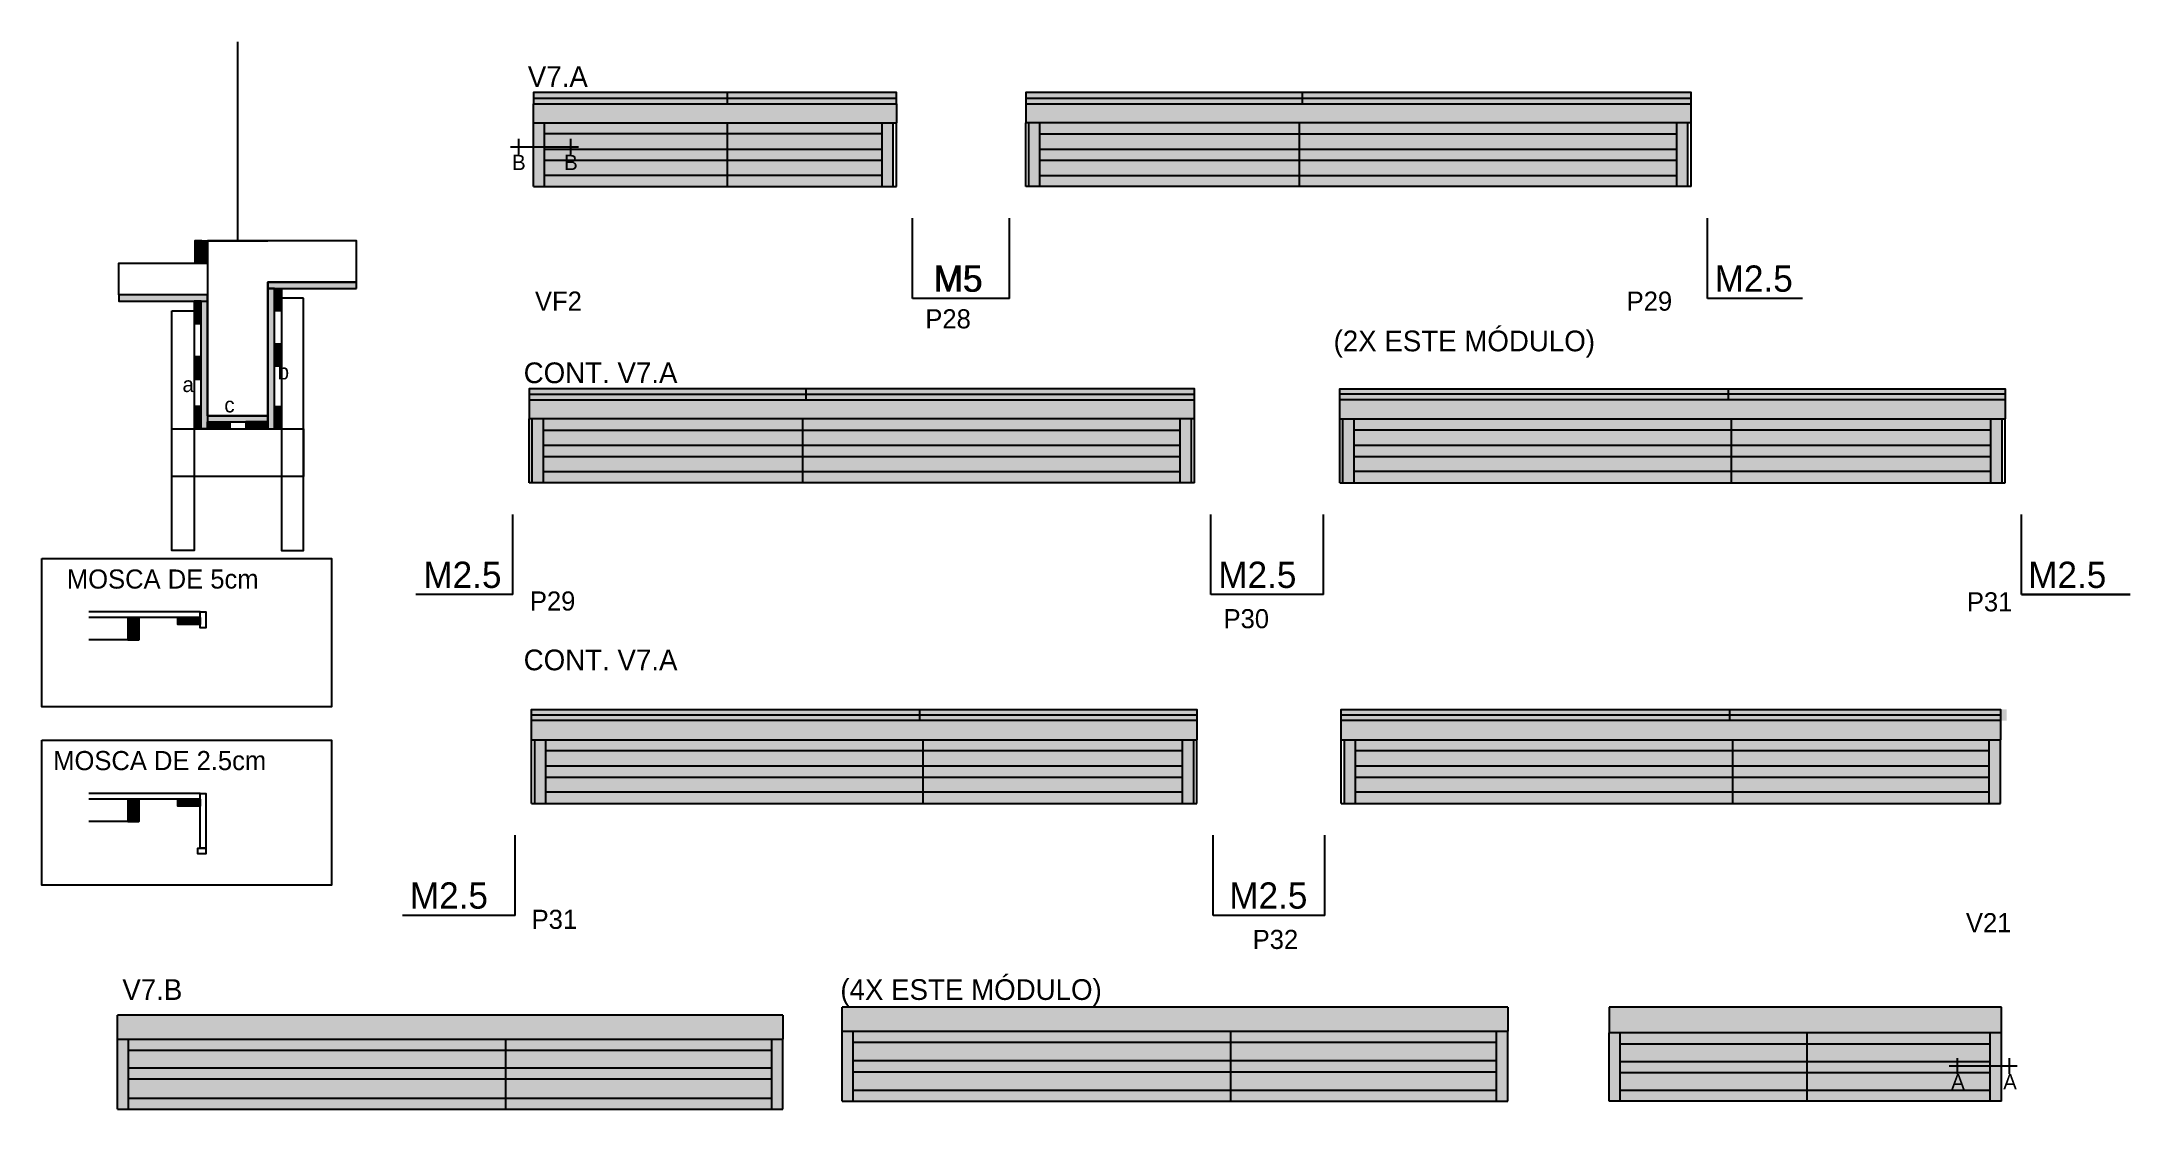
# Model space of a CAD drawing. Header units: metres. Extents: x 3013 to 4325, y 4113 to 4783.
import ezdxf

# ---------------------------------------------------------------- set-up
doc = ezdxf.new("R2010")
doc.units = ezdxf.units.M
for name, color, linetype in [('5', 7, 'Continuous'), ('CONCRETO', 7, 'Continuous'), ('COTA', 7, 'Continuous'), ('Cotas', 7, 'Continuous'), ('detalhes', 7, 'Continuous'), ('Hachura', 7, 'Continuous'), ('Madeira', 7, 'Continuous'), ('NOMENCLATURA', 7, 'Continuous'), ('Painéis', 7, 'Continuous'), ('REAPROVEITAMENTO', 7, 'Continuous'), ('SARR_2.2x7', 7, 'Continuous'), ('SARR_3.5x7', 7, 'Continuous'), ('TEXTO PILAR', 7, 'Continuous'), ('Texto Seção', 7, 'Continuous')]:
    doc.layers.add(name, color=color, linetype=linetype)

msp = doc.modelspace()

# ---------------------------------------------------------------- hatches: boundary and pattern name
at = {"layer": 'COTA'}
h = msp.add_hatch(color=7, dxfattribs=at)
h.dxf.hatch_style = 1
h.paths.add_polyline_path([(3550, 4744.5), (3322, 4744.5), (3322, 4744.5), (3322, 4732.5), (3322, 4732.5), (3550, 4732.5), (3550, 4732.5), (3550, 4744.5)])
h = msp.add_hatch(color=7, dxfattribs=at)
h.dxf.hatch_style = 1
h.paths.add_polyline_path([(3631.2, 4744.5), (4049.2, 4744.5), (4049.2, 4744.5), (4049.2, 4732.5), (4049.2, 4732.5), (3631.2, 4732.5), (3631.2, 4732.5), (3631.2, 4744.5)])
h = msp.add_hatch(color=7, dxfattribs=at)
h.dxf.hatch_style = 1
h.paths.add_polyline_path([(3319.3, 4558.5), (3737.3, 4558.5), (3737.3, 4558.5), (3737.3, 4546.5), (3737.3, 4546.5), (3319.3, 4546.5), (3319.3, 4546.5), (3319.3, 4558.5)])
h = msp.add_hatch(color=7, dxfattribs=at)
h.dxf.hatch_style = 1
h.paths.add_polyline_path([(4246.5, 4558.5), (3828.5, 4558.5), (3828.5, 4558.5), (3828.5, 4546.5), (3828.5, 4546.5), (4246.5, 4546.5), (4246.5, 4546.5), (4246.5, 4558.5)])
h = msp.add_hatch(color=7, dxfattribs=at)
h.dxf.hatch_style = 1
h.paths.add_polyline_path([(3738.8, 4357.1), (3320.8, 4357.1), (3320.8, 4357.1), (3320.8, 4345.1), (3320.8, 4345.1), (3738.8, 4345.1), (3738.8, 4345.1), (3738.8, 4357.1), (3738.8, 4357.1)])
h = msp.add_hatch(color=7, dxfattribs=at)
h.dxf.hatch_style = 1
h.paths.add_polyline_path([(4243.4, 4357.1), (3829.4, 4357.1), (3829.4, 4357.1), (3829.4, 4345.1), (3829.4, 4345.1), (4243.4, 4345.1), (4243.4, 4345.1), (4243.4, 4357.1)])
h = msp.add_hatch(color=7, dxfattribs=at)
h.dxf.hatch_style = 1
h.paths.add_polyline_path([(3478.7, 4172.1), (3060.7, 4172.1), (3060.7, 4172.1), (3060.7, 4157.1), (3060.7, 4157.1), (3478.7, 4157.1), (3478.7, 4157.1), (3478.7, 4172.1)])
h = msp.add_hatch(color=7, dxfattribs=at)
h.dxf.hatch_style = 1
h.paths.add_polyline_path([(3934, 4177.1), (3516, 4177.1), (3516, 4177.1), (3516, 4162.1), (3516, 4162.1), (3934, 4162.1), (3934, 4162.1), (3934, 4177.1)])
h = msp.add_hatch(color=7, dxfattribs=at)
h.dxf.hatch_style = 1
h.paths.add_polyline_path([(3997.6, 4177.1), (4244.1, 4177.1), (4244.1, 4177.1), (4244.1, 4161.1), (4244.1, 4161.1), (3997.6, 4161.1), (3997.6, 4161.1), (3997.6, 4177.1)])
at = {"layer": 'Hachura'}
h = msp.add_hatch(color=7, dxfattribs=at)
h.dxf.hatch_style = 1
h.paths.add_polyline_path([(3109.3, 4644.4), (3113.7, 4644.4), (3113.7, 4644.4), (3113.7, 4658.4), (3113.7, 4658.4), (3109.3, 4658.4), (3109.3, 4658.4), (3109.3, 4644.4)])
h = msp.add_hatch(color=7, dxfattribs=at)
h.dxf.hatch_style = 1
h.paths.add_polyline_path([(3113.7, 4658.4), (3117.3, 4658.4), (3117.3, 4658.4), (3117.3, 4644.4), (3117.3, 4644.4), (3113.7, 4644.4), (3113.7, 4644.4), (3113.7, 4658.4)])
h = msp.add_hatch(color=7, dxfattribs=at)
h.dxf.hatch_style = 1
h.paths.add_polyline_path([(3210.9, 4628.4), (3210.9, 4632.4), (3210.9, 4632.4), (3155.3, 4632.4), (3155.3, 4632.4), (3155.3, 4628.4), (3155.3, 4628.4), (3210.9, 4628.4)])
h = msp.add_hatch(color=7, dxfattribs=at)
h.dxf.hatch_style = 1
h.paths.add_polyline_path([(3117.3, 4620.4), (3117.3, 4624.4), (3117.3, 4624.4), (3061.7, 4624.4), (3061.7, 4624.4), (3061.7, 4620.4), (3061.7, 4620.4), (3117.3, 4620.4)])
h = msp.add_hatch(color=7, dxfattribs=at)
h.dxf.hatch_style = 1
h.paths.add_polyline_path([(3108.9, 4606.4), (3113.3, 4606.4), (3113.3, 4606.4), (3113.3, 4620.4), (3113.3, 4620.4), (3108.9, 4620.4), (3108.9, 4620.4), (3108.9, 4606.4)])
h = msp.add_hatch(color=7, dxfattribs=at)
h.dxf.hatch_style = 1
h.paths.add_polyline_path([(3117.3, 4620.4), (3113.3, 4620.4), (3113.3, 4620.4), (3113.3, 4540.4), (3113.3, 4540.4), (3117.3, 4540.4), (3117.3, 4540.4), (3117.3, 4620.4)])
h = msp.add_hatch(color=7, dxfattribs=at)
h.dxf.hatch_style = 1
h.paths.add_polyline_path([(3159.3, 4628.4), (3155.3, 4628.4), (3155.3, 4628.4), (3155.3, 4540.4), (3155.3, 4540.4), (3159.3, 4540.4), (3159.3, 4540.4), (3159.3, 4628.4)])
h = msp.add_hatch(color=7, dxfattribs=at)
h.dxf.hatch_style = 1
h.paths.add_polyline_path([(3163.7, 4614.4), (3159.3, 4614.4), (3159.3, 4614.4), (3159.3, 4628.4), (3159.3, 4628.4), (3163.7, 4628.4), (3163.7, 4628.4), (3163.7, 4614.4)])
h = msp.add_hatch(color=7, dxfattribs=at)
h.dxf.hatch_style = 1
h.paths.add_polyline_path([(3163.7, 4579.6), (3159.3, 4579.6), (3159.3, 4579.6), (3159.3, 4593.6), (3159.3, 4593.6), (3163.7, 4593.6), (3163.7, 4593.6), (3163.7, 4579.6)])
h = msp.add_hatch(color=7, dxfattribs=at)
h.dxf.hatch_style = 1
h.paths.add_polyline_path([(3108.9, 4571.6), (3113.3, 4571.6), (3113.3, 4571.6), (3113.3, 4585.6), (3113.3, 4585.6), (3108.9, 4585.6), (3108.9, 4585.6), (3108.9, 4571.6)])
h = msp.add_hatch(color=7, dxfattribs=at)
h.dxf.hatch_style = 1
h.paths.add_polyline_path([(3108.9, 4540.4), (3113.3, 4540.4), (3113.3, 4540.4), (3113.3, 4554.4), (3113.3, 4554.4), (3108.9, 4554.4), (3108.9, 4554.4), (3108.9, 4540.4)])
h = msp.add_hatch(color=7, dxfattribs=at)
h.dxf.hatch_style = 1
h.paths.add_polyline_path([(3163.7, 4540.4), (3159.3, 4540.4), (3159.3, 4540.4), (3159.3, 4554.4), (3159.3, 4554.4), (3163.7, 4554.4), (3163.7, 4554.4), (3163.7, 4540.4)])
h = msp.add_hatch(color=7, dxfattribs=at)
h.dxf.hatch_style = 1
h.paths.add_polyline_path([(3155.3, 4544.8), (3155.3, 4548.4), (3155.3, 4548.4), (3117.3, 4548.4), (3117.3, 4548.4), (3117.3, 4544.8), (3117.3, 4544.8), (3155.3, 4544.8)])
h = msp.add_hatch(color=7, dxfattribs=at)
h.dxf.hatch_style = 1
h.paths.add_polyline_path([(3117.3, 4540.4), (3117.3, 4544.8), (3117.3, 4544.8), (3131.3, 4544.8), (3131.3, 4544.8), (3131.3, 4540.4), (3131.3, 4540.4), (3117.3, 4540.4)])
h = msp.add_hatch(color=7, dxfattribs=at)
h.dxf.hatch_style = 1
h.paths.add_polyline_path([(3155.3, 4540.4), (3155.3, 4544.8), (3155.3, 4544.8), (3141.3, 4544.8), (3141.3, 4544.8), (3141.3, 4540.4), (3141.3, 4540.4), (3155.3, 4540.4)])
h = msp.add_hatch(color=7, dxfattribs=at)
h.dxf.hatch_style = 1
h.paths.add_polyline_path([(3074.2, 4421.8), (3067.2, 4421.8), (3067.2, 4407.8), (3074.2, 4407.8), (3074.2, 4421.8)])
h = msp.add_hatch(color=7, dxfattribs=at)
h.dxf.hatch_style = 1
h.paths.add_polyline_path([(3098.6, 4421.8), (3098.6, 4417.4), (3098.6, 4417.4), (3112.6, 4417.4), (3112.6, 4417.4), (3112.6, 4421.8), (3112.6, 4421.8), (3098.6, 4421.8), (3098.6, 4421.8)])
h = msp.add_hatch(color=7, dxfattribs=at)
h.dxf.hatch_style = 1
h.paths.add_polyline_path([(3074.2, 4307.8), (3067.2, 4307.8), (3067.2, 4293.8), (3074.2, 4293.8), (3074.2, 4307.8)])
h = msp.add_hatch(color=7, dxfattribs=at)
h.dxf.hatch_style = 1
h.paths.add_polyline_path([(3098.6, 4307.8), (3098.6, 4303.4), (3098.6, 4303.4), (3112.6, 4303.4), (3112.6, 4303.4), (3112.6, 4307.8), (3112.6, 4307.8), (3098.6, 4307.8), (3098.6, 4307.8)])
at = {"layer": 'REAPROVEITAMENTO'}
h = msp.add_hatch(color=7, dxfattribs=at)
h.dxf.hatch_style = 1
h.paths.add_polyline_path([(3550, 4751.5), (3322, 4751.5), (3322, 4751.5), (3322, 4744.5), (3322, 4744.5), (3550, 4744.5), (3550, 4744.5), (3550, 4751.5)])
h = msp.add_hatch(color=7, dxfattribs=at)
h.dxf.hatch_style = 1
h.paths.add_polyline_path([(4049.2, 4751.5), (3631.2, 4751.5), (3631.2, 4751.5), (3631.2, 4744.5), (3631.2, 4744.5), (4049.2, 4744.5), (4049.2, 4744.5), (4049.2, 4751.5)])
h = msp.add_hatch(color=7, dxfattribs=at)
h.dxf.hatch_style = 1
h.paths.add_polyline_path([(3548, 4692.5), (3548, 4732.5), (3548, 4732.5), (3322, 4732.5), (3322, 4732.5), (3322, 4692.5), (3322, 4692.5), (3548, 4692.5)])
h = msp.add_hatch(color=7, dxfattribs=at)
h.dxf.hatch_style = 1
h.paths.add_polyline_path([(4047.2, 4692.5), (4047.2, 4732.5), (4047.2, 4732.5), (3633.2, 4732.5), (3633.2, 4732.5), (3633.2, 4692.5), (3633.2, 4692.5), (4047.2, 4692.5)])
h = msp.add_hatch(color=7, dxfattribs=at)
h.dxf.hatch_style = 1
h.paths.add_polyline_path([(3737.3, 4565.5), (3319.3, 4565.5), (3319.3, 4565.5), (3319.3, 4558.5), (3319.3, 4558.5), (3737.3, 4558.5), (3737.3, 4558.5), (3737.3, 4565.5)])
h = msp.add_hatch(color=7, dxfattribs=at)
h.dxf.hatch_style = 1
h.paths.add_polyline_path([(4246.5, 4565.5), (3828.5, 4565.5), (3828.5, 4565.5), (3828.5, 4558.5), (3828.5, 4558.5), (4246.5, 4558.5), (4246.5, 4558.5), (4246.5, 4565.5)])
h = msp.add_hatch(color=7, dxfattribs=at)
h.dxf.hatch_style = 1
h.paths.add_polyline_path([(3735.3, 4506.5), (3735.3, 4546.5), (3735.3, 4546.5), (3319.3, 4546.5), (3319.3, 4546.5), (3319.3, 4506.5), (3319.3, 4506.5), (3735.3, 4506.5)])
h = msp.add_hatch(color=7, dxfattribs=at)
h.dxf.hatch_style = 1
h.paths.add_polyline_path([(4244.5, 4506.5), (4244.5, 4546.5), (4244.5, 4546.5), (3828.5, 4546.5), (3828.5, 4546.5), (3828.5, 4506.5), (3828.5, 4506.5), (4244.5, 4506.5)])
h = msp.add_hatch(color=7, dxfattribs=at)
h.dxf.hatch_style = 1
h.paths.add_polyline_path([(3738.8, 4364.1), (3320.8, 4364.1), (3320.8, 4364.1), (3320.8, 4357.1), (3320.8, 4357.1), (3738.8, 4357.1), (3738.8, 4357.1), (3738.8, 4364.1)])
h = msp.add_hatch(color=7, dxfattribs=at)
h.dxf.hatch_style = 1
h.paths.add_polyline_path([(4247.4, 4364.1), (3829.4, 4364.1), (3829.4, 4364.1), (3829.4, 4357.1), (3829.4, 4357.1), (4247.4, 4357.1), (4247.4, 4357.1), (4247.4, 4364.1)])
h = msp.add_hatch(color=7, dxfattribs=at)
h.dxf.hatch_style = 1
h.paths.add_polyline_path([(3736.8, 4305.1), (3736.8, 4345.1), (3736.8, 4345.1), (3322.8, 4345.1), (3322.8, 4345.1), (3322.8, 4305.1), (3322.8, 4305.1), (3736.8, 4305.1)])
h = msp.add_hatch(color=7, dxfattribs=at)
h.dxf.hatch_style = 1
h.paths.add_polyline_path([(4243.4, 4305.1), (4243.4, 4345.1), (4243.4, 4345.1), (3831.4, 4345.1), (3831.4, 4345.1), (3831.4, 4305.1), (3831.4, 4305.1), (4243.4, 4305.1)])
h = msp.add_hatch(color=7, dxfattribs=at)
h.dxf.hatch_style = 1
h.paths.add_polyline_path([(3934, 4118.1), (3934, 4162.1), (3934, 4162.1), (3516, 4162.1), (3516, 4162.1), (3516, 4118.1), (3516, 4118.1), (3934, 4118.1)])
h = msp.add_hatch(color=7, dxfattribs=at)
h.dxf.hatch_style = 1
h.paths.add_polyline_path([(4244.1, 4118.1), (4244.1, 4161.1), (4244.1, 4161.1), (3997.6, 4161.1), (3997.6, 4161.1), (3997.6, 4118.1), (3997.6, 4118.1), (4244.1, 4118.1)])
h = msp.add_hatch(color=7, dxfattribs=at)
h.dxf.hatch_style = 1
h.paths.add_polyline_path([(3478.7, 4113.1), (3478.7, 4157.1), (3478.7, 4157.1), (3060.7, 4157.1), (3060.7, 4157.1), (3060.7, 4113.1), (3060.7, 4113.1), (3478.7, 4113.1)])

# ---------------------------------------------------------------- linework, layer by layer
at = {"layer": 'CONCRETO', "color": 7, "lineweight": 25}
msp.add_lwpolyline([(3155.3, 4628.4), (3155.3, 4548.4), (3117.3, 4548.4), (3117.3, 4624.4), (3061.7, 4624.4), (3061.7, 4644.4), (3117.3, 4644.4), (3117.3, 4658.4), (3155.3, 4658.4)], dxfattribs=at)
msp.add_lwpolyline([(3210.9, 4632.4), (3210.9, 4658.4), (3155.3, 4658.4), (3155.3, 4658.4), (3117.3, 4658.4), (3117.3, 4548.4), (3155.3, 4548.4), (3155.3, 4632.4)], close=True, dxfattribs=at)
at = {"layer": 'COTA', "color": 7, "lineweight": 25}
for p, q in [((3322, 4732.5), (3322, 4744.5)), ((3550, 4744.5), (3550, 4732.5)), ((3631.2, 4744.5), (3631.2, 4732.5)), ((4049.2, 4732.5), (4049.2, 4744.5)), ((3319.3, 4558.5), (3319.3, 4546.5)), ((3737.3, 4546.5), (3737.3, 4558.5)), ((3828.5, 4546.5), (3828.5, 4558.5)), ((4246.5, 4558.5), (4246.5, 4546.5)), ((3320.8, 4345.1), (3320.8, 4357.1)), ((3738.8, 4357.1), (3738.8, 4345.1)), ((3829.4, 4345.1), (3829.4, 4357.1)), ((4243.4, 4357.1), (4243.4, 4345.1)), ((3060.7, 4157.1), (3060.7, 4172.1)), ((3478.7, 4172.1), (3060.7, 4172.1)), ((3478.7, 4172.1), (3478.7, 4157.1)), ((3516, 4162.1), (3516, 4177.1)), ((3934, 4177.1), (3516, 4177.1)), ((3934, 4177.1), (3934, 4162.1)), ((3997.6, 4177.1), (3997.6, 4161.1)), ((4244.1, 4177.1), (3997.6, 4177.1)), ((4244.1, 4161.1), (4244.1, 4177.1))]:
    msp.add_line(p, q, dxfattribs=at)
at = {"layer": 'Cotas', "color": 7, "lineweight": 25}
for points in [[(3013.2, 4458.8), (3195.2, 4458.8), (3195.2, 4365.7), (3013.2, 4365.7)], [(3013.2, 4344.8), (3195.2, 4344.8), (3195.2, 4253.7), (3013.2, 4253.7)]]:
    msp.add_lwpolyline(points, close=True, dxfattribs=at)
at = {"layer": 'Defpoints', "color": 7, "lineweight": 25}
msp.add_line((3136.3, 4658.4), (3136.3, 4783.4), dxfattribs=at)
at = {"layer": 'Madeira', "color": 7, "lineweight": 25}
for points in [[(3109.3, 4644.4), (3113.7, 4644.4), (3113.7, 4658.4), (3109.3, 4658.4)], [(3108.9, 4606.4), (3113.3, 4606.4), (3113.3, 4620.4), (3108.9, 4620.4)], [(3163.7, 4614.4), (3159.3, 4614.4), (3159.3, 4628.4), (3163.7, 4628.4)], [(3163.7, 4579.6), (3159.3, 4579.6), (3159.3, 4593.6), (3163.7, 4593.6)], [(3108.9, 4571.6), (3113.3, 4571.6), (3113.3, 4585.6), (3108.9, 4585.6)], [(3108.9, 4540.4), (3113.3, 4540.4), (3113.3, 4554.4), (3108.9, 4554.4)], [(3163.7, 4540.4), (3159.3, 4540.4), (3159.3, 4554.4), (3163.7, 4554.4)], [(3117.3, 4540.4), (3117.3, 4544.8), (3131.3, 4544.8), (3131.3, 4540.4)], [(3155.3, 4540.4), (3155.3, 4544.8), (3141.3, 4544.8), (3141.3, 4540.4)], [(3074.2, 4407.8), (3074.2, 4421.8), (3067.2, 4421.8), (3067.2, 4407.8)], [(3098.6, 4421.8), (3112.6, 4421.8), (3112.6, 4417.4), (3098.6, 4417.4)], [(3074.2, 4293.8), (3074.2, 4307.8), (3067.2, 4307.8), (3067.2, 4293.8)], [(3098.6, 4307.8), (3112.6, 4307.8), (3112.6, 4303.4), (3098.6, 4303.4)]]:
    msp.add_lwpolyline(points, close=True, dxfattribs=at)
for points in [[(3074.2, 4421.8), (3074.2, 4407.8), (3042.7, 4407.8)], [(3074.2, 4307.8), (3074.2, 4293.8), (3042.7, 4293.8)]]:
    msp.add_lwpolyline(points, dxfattribs=at)
at = {"layer": 'NOMENCLATURA', "color": 7, "lineweight": 25}
for p, q in [((3312.6, 4722.4), (3312.6, 4712.5)), ((3345.3, 4722.4), (3345.3, 4712.5)), ((3307.6, 4717.5), (3350.3, 4717.5)), ((3560.2, 4622.2), (3560.2, 4672.6)), ((3621, 4622.2), (3621, 4672.6)), ((4059.4, 4622.2), (4059.4, 4672.6)), ((3621, 4622.2), (3560.2, 4622.2)), ((4119.2, 4622.2), (4059.4, 4622.2)), ((3309.1, 4436.2), (3309.1, 4486.6)), ((3747.5, 4436.2), (3747.5, 4486.6)), ((3818.3, 4436.2), (3818.3, 4486.6)), ((4256.7, 4436.2), (4256.7, 4486.6)), ((3309.1, 4436.2), (3248.2, 4436.2)), ((3818.3, 4436.2), (3747.5, 4436.2)), ((4256.7, 4436.2), (4325, 4436.2)), ((4325, 4436.2), (4256.7, 4436.2)), ((3310.6, 4234.8), (3310.6, 4285.2)), ((3749, 4234.8), (3749, 4285.2)), ((3819.2, 4234.8), (3819.2, 4285.2)), ((3310.6, 4234.8), (3239.7, 4234.8)), ((3819.2, 4234.8), (3749, 4234.8)), ((4254, 4140.1), (4211.2, 4140.1)), ((4216.2, 4145.1), (4216.2, 4135.2)), ((4249, 4145.1), (4249, 4135.2))]:
    msp.add_line(p, q, dxfattribs=at)
at = {"layer": 'Painéis', "color": 7, "lineweight": 25}
for p, q in [((3444, 4744.5), (3444, 4751.5)), ((3805.1, 4744.5), (3805.1, 4751.5)), ((3322, 4732.5), (3550, 4732.5)), ((3322, 4692.5), (3322, 4732.5)), ((3444, 4692.5), (3444, 4732.5)), ((3548, 4692.5), (3548, 4732.5)), ((3550, 4692.5), (3550, 4732.5)), ((4049.2, 4732.5), (3631.2, 4732.5)), ((3631.2, 4692.5), (3631.2, 4732.5)), ((3633.2, 4692.5), (3633.2, 4732.5)), ((3803.2, 4692.5), (3803.2, 4732.5)), ((4047.2, 4692.5), (4047.2, 4732.5)), ((4049.2, 4692.5), (4049.2, 4732.5)), ((3322, 4692.5), (3550, 4692.5)), ((4049.2, 4692.5), (3631.2, 4692.5)), ((3493.3, 4558.5), (3493.3, 4565.5)), ((4072.6, 4558.5), (4072.6, 4565.5)), ((3737.3, 4546.5), (3319.3, 4546.5)), ((3319.3, 4506.5), (3319.3, 4546.5)), ((3321.3, 4506.5), (3321.3, 4546.5)), ((3491.3, 4506.5), (3491.3, 4546.5)), ((3735.3, 4506.5), (3735.3, 4546.5)), ((3737.3, 4506.5), (3737.3, 4546.5)), ((3828.5, 4546.5), (4246.5, 4546.5)), ((3828.5, 4506.5), (3828.5, 4546.5)), ((3830.5, 4506.5), (3830.5, 4546.5)), ((4074.5, 4506.5), (4074.5, 4546.5)), ((4244.5, 4506.5), (4244.5, 4546.5)), ((4246.5, 4506.5), (4246.5, 4546.5)), ((3737.3, 4506.5), (3319.3, 4506.5)), ((3828.5, 4506.5), (4246.5, 4506.5)), ((3112.6, 4425.4), (3042.7, 4425.4)), ((3112.6, 4421.8), (3042.7, 4421.8)), ((3564.8, 4357.1), (3564.8, 4364.1)), ((4073.4, 4357.1), (4073.4, 4364.1)), ((3320.8, 4345.1), (3738.8, 4345.1)), ((3320.8, 4305.1), (3320.8, 4345.1)), ((3322.8, 4305.1), (3322.8, 4345.1)), ((3566.8, 4305.1), (3566.8, 4345.1)), ((3736.8, 4305.1), (3736.8, 4345.1)), ((3738.8, 4305.1), (3738.8, 4345.1)), ((3829.4, 4345.1), (4243.4, 4345.1)), ((3829.4, 4305.1), (3829.4, 4345.1)), ((3831.4, 4305.1), (3831.4, 4345.1)), ((4075.4, 4305.1), (4075.4, 4345.1)), ((4243.4, 4305.1), (4243.4, 4345.1)), ((3112.6, 4311.4), (3042.7, 4311.4)), ((3112.6, 4307.8), (3042.7, 4307.8)), ((3320.8, 4305.1), (3738.8, 4305.1)), ((3829.4, 4305.1), (4243.4, 4305.1)), ((3516, 4162.1), (3934, 4162.1)), ((3516, 4118.1), (3516, 4162.1)), ((3760, 4118.1), (3760, 4162.1)), ((3934, 4118.1), (3934, 4162.1)), ((4244.1, 4161.1), (3997.6, 4161.1)), ((3997.6, 4118.1), (3997.6, 4161.1)), ((4122.1, 4118.1), (4122.1, 4161.1)), ((4244.1, 4118.1), (4244.1, 4161.1)), ((3060.7, 4157.1), (3478.7, 4157.1)), ((3060.7, 4113.1), (3060.7, 4157.1)), ((3304.7, 4113.1), (3304.7, 4157.1)), ((3478.7, 4113.1), (3478.7, 4157.1)), ((3060.7, 4113.1), (3478.7, 4113.1)), ((3516, 4118.1), (3934, 4118.1)), ((4244.1, 4118.1), (3997.6, 4118.1))]:
    msp.add_line(p, q, dxfattribs=at)
for points in [[(3322, 4744.5), (3550, 4744.5), (3550, 4751.5), (3322, 4751.5)], [(3631.2, 4744.5), (4049.2, 4744.5), (4049.2, 4751.5), (3631.2, 4751.5)], [(3113.7, 4658.4), (3117.3, 4658.4), (3117.3, 4644.4), (3113.7, 4644.4)], [(3210.9, 4628.4), (3210.9, 4632.4), (3155.3, 4632.4), (3155.3, 4628.4)], [(3117.3, 4620.4), (3117.3, 4624.4), (3061.7, 4624.4), (3061.7, 4620.4)], [(3113.3, 4620.4), (3117.3, 4620.4), (3117.3, 4540.4), (3113.3, 4540.4)], [(3159.3, 4628.4), (3155.3, 4628.4), (3155.3, 4540.4), (3159.3, 4540.4)], [(3319.3, 4558.5), (3737.3, 4558.5), (3737.3, 4565.5), (3319.3, 4565.5)], [(4246.5, 4558.5), (3828.5, 4558.5), (3828.5, 4565.5), (4246.5, 4565.5)], [(3155.3, 4544.8), (3155.3, 4548.4), (3117.3, 4548.4), (3117.3, 4544.8)], [(3112.6, 4425.4), (3116.2, 4425.4), (3116.2, 4415.4), (3112.6, 4415.4)], [(3738.8, 4357.1), (3320.8, 4357.1), (3320.8, 4364.1), (3738.8, 4364.1)], [(4243.4, 4357.1), (3829.4, 4357.1), (3829.4, 4364.1), (4243.4, 4364.1)], [(3112.6, 4311.4), (3116.2, 4311.4), (3116.2, 4277), (3112.6, 4277)], [(3116.2, 4277), (3116.2, 4273.4), (3111.2, 4273.4), (3111.2, 4277)]]:
    msp.add_lwpolyline(points, close=True, dxfattribs=at)
at = {"layer": 'SARR_2.2x7', "color": 7, "lineweight": 25}
for p, q in [((3322, 4748), (3444, 4748)), ((3444, 4748), (3550, 4748)), ((3631.2, 4748), (3805.1, 4748)), ((3805.1, 4748), (4049.2, 4748)), ((3329, 4692.5), (3329, 4732.5)), ((3444, 4725.5), (3329, 4725.5)), ((3541, 4725.5), (3444, 4725.5)), ((3541, 4692.5), (3541, 4732.5)), ((3640.2, 4692.5), (3640.2, 4732.5)), ((3640.2, 4725.5), (3803.2, 4725.5)), ((3803.2, 4725.5), (4040.2, 4725.5)), ((4040.2, 4692.5), (4040.2, 4732.5)), ((3329, 4716), (3444, 4716)), ((3444, 4716), (3541, 4716)), ((3640.2, 4716), (3803.2, 4716)), ((3803.2, 4716), (4040.2, 4716)), ((3329, 4709), (3444, 4709)), ((3444, 4699.5), (3329, 4699.5)), ((3444, 4709), (3541, 4709)), ((3541, 4699.5), (3444, 4699.5)), ((3640.2, 4709), (3803.2, 4709)), ((3640.2, 4699.5), (3803.2, 4699.5)), ((3803.2, 4709), (4040.2, 4709)), ((3803.2, 4699.5), (4040.2, 4699.5)), ((3319.3, 4562), (3493.3, 4562)), ((3493.3, 4562), (3737.3, 4562)), ((4072.6, 4562), (3828.5, 4562)), ((4246.5, 4562), (4072.6, 4562)), ((3328.3, 4506.5), (3328.3, 4546.5)), ((3328.3, 4539.5), (3491.3, 4539.5)), ((3491.3, 4539.5), (3728.3, 4539.5)), ((3728.3, 4506.5), (3728.3, 4546.5)), ((3837.5, 4506.5), (3837.5, 4546.5)), ((4074.5, 4539.5), (3837.5, 4539.5)), ((4237.5, 4539.5), (4074.5, 4539.5)), ((4237.5, 4506.5), (4237.5, 4546.5)), ((3328.3, 4530), (3491.3, 4530)), ((3491.3, 4530), (3728.3, 4530)), ((3837.5, 4530), (4074.5, 4530)), ((4074.5, 4530), (4237.5, 4530)), ((3328.3, 4523), (3491.3, 4523)), ((3328.3, 4513.5), (3491.3, 4513.5)), ((3491.3, 4523), (3728.3, 4523)), ((3491.3, 4513.5), (3728.3, 4513.5)), ((3837.5, 4523), (4074.5, 4523)), ((4074.5, 4513.5), (3837.5, 4513.5)), ((4074.5, 4523), (4237.5, 4523)), ((4237.5, 4513.5), (4074.5, 4513.5)), ((3564.8, 4360.6), (3320.8, 4360.6)), ((3738.8, 4360.6), (3564.8, 4360.6)), ((4073.4, 4360.6), (3829.4, 4360.6)), ((4243.4, 4360.6), (4073.4, 4360.6)), ((3329.8, 4305.1), (3329.8, 4345.1)), ((3729.8, 4305.1), (3729.8, 4345.1)), ((3838.4, 4305.1), (3838.4, 4345.1)), ((4236.4, 4305.1), (4236.4, 4345.1)), ((3566.8, 4338.1), (3329.8, 4338.1)), ((3729.8, 4338.1), (3566.8, 4338.1)), ((4075.4, 4338.1), (3838.4, 4338.1)), ((4236.4, 4338.1), (4075.4, 4338.1)), ((3329.8, 4328.6), (3566.8, 4328.6)), ((3329.8, 4321.6), (3566.8, 4321.6)), ((3566.8, 4328.6), (3729.8, 4328.6)), ((3566.8, 4321.6), (3729.8, 4321.6)), ((3838.4, 4328.6), (4075.4, 4328.6)), ((3838.4, 4321.6), (4075.4, 4321.6)), ((4075.4, 4328.6), (4236.4, 4328.6)), ((4075.4, 4321.6), (4236.4, 4321.6)), ((3566.8, 4312.1), (3329.8, 4312.1)), ((3729.8, 4312.1), (3566.8, 4312.1)), ((4075.4, 4312.1), (3838.4, 4312.1)), ((4236.4, 4312.1), (4075.4, 4312.1)), ((3522.9, 4118.1), (3522.9, 4162.1)), ((3927, 4118.1), (3927, 4162.1)), ((4004.6, 4118.1), (4004.6, 4161.1)), ((4237.1, 4118.1), (4237.1, 4161.1)), ((3067.7, 4113.1), (3067.7, 4157.1)), ((3067.7, 4150.1), (3304.7, 4150.1)), ((3304.7, 4150.1), (3471.8, 4150.1)), ((3471.8, 4113.1), (3471.8, 4157.1)), ((3522.9, 4155.1), (3760, 4155.1)), ((3760, 4155.1), (3927, 4155.1)), ((4004.6, 4154.1), (4122.1, 4154.1)), ((4122.1, 4154.1), (4237.1, 4154.1)), ((3067.7, 4139.1), (3304.7, 4139.1)), ((3304.7, 4139.1), (3471.8, 4139.1)), ((3522.9, 4143.6), (3760, 4143.6)), ((3522.9, 4136.6), (3760, 4136.6)), ((3760, 4143.6), (3927, 4143.6)), ((3760, 4136.6), (3927, 4136.6)), ((4004.6, 4143.1), (4122.1, 4143.1)), ((4004.6, 4136.1), (4122.1, 4136.1)), ((4122.1, 4143.1), (4237.1, 4143.1)), ((4122.1, 4136.1), (4237.1, 4136.1)), ((3067.7, 4132.1), (3304.7, 4132.1)), ((3067.7, 4120.1), (3304.7, 4120.1)), ((3304.7, 4132.1), (3471.8, 4132.1)), ((3304.7, 4120.1), (3471.8, 4120.1)), ((3522.9, 4125.1), (3760, 4125.1)), ((3760, 4125.1), (3927, 4125.1)), ((4004.6, 4125.1), (4122.1, 4125.1)), ((4122.1, 4125.1), (4237.1, 4125.1))]:
    msp.add_line(p, q, dxfattribs=at)
at = {"layer": 'SARR_3.5x7', "color": 7, "lineweight": 25}
for points in [[(3177.7, 4622.4), (3163.7, 4622.4), (3163.7, 4463.9), (3177.7, 4463.9)], [(3094.9, 4614.4), (3108.9, 4614.4), (3108.9, 4463.9), (3094.9, 4463.9)], [(3094.9, 4540.4), (3177.7, 4540.4), (3177.7, 4510.3), (3094.9, 4510.3)]]:
    msp.add_lwpolyline(points, close=True, dxfattribs=at)

# ---------------------------------------------------------------- texts
at = {"layer": '5', "color": 7, "lineweight": 25}
for s, p in [('VF2', (3323, 4614.5)), ('P29', (4008.7, 4614.5)), ('P28', (3568.2, 4603.4)), ('P29', (3319.8, 4426.2)), ('P31', (4222.4, 4425.7)), ('P30', (3755.5, 4415.1)), ('P31', (3320.9, 4226.3)), ('P32', (3773.8, 4213.7)), ('V21', (4221.8, 4224.2))]:
    msp.add_text(s, height=12, dxfattribs=at).set_placement(p)
at = {"layer": 'detalhes', "color": 7, "lineweight": 25}
for s, p in [('B', (3308.6, 4702.8)), ('B', (3341.3, 4702.8)), ('b', (3161.4, 4571.4)), ('a', (3101.6, 4563.4)), ('c', (3127.9, 4550.6)), ('A', (4212.5, 4125.5)), ('A', (4245.2, 4125.5))]:
    msp.add_text(s, height=9.6, dxfattribs=at).set_placement(p)
at = {"layer": 'NOMENCLATURA', "color": 7, "lineweight": 25}
for s, p in [('M5', (3573.2, 4626.4)), ('M5', (3573.7, 4626.4)), ('M2.5', (4064, 4626.4)), ('M2.5', (3252.9, 4440.4)), ('M2.5', (3752.2, 4440.4)), ('M2.5', (4260.9, 4440.4)), ('M2.5', (3244.4, 4239)), ('M2.5', (3759.1, 4239))]:
    msp.add_text(s, height=16.5, dxfattribs=at).set_placement(p)
at = {"layer": 'TEXTO PILAR', "color": 7, "lineweight": 25}
for s, p in [('MOSCA DE 5cm', (3029, 4440)), ('MOSCA DE 2.5cm', (3020.4, 4326))]:
    msp.add_text(s, height=12, dxfattribs=at).set_placement(p)
at = {"layer": 'Texto Seção', "color": 7, "lineweight": 25}
for s, p in [('V7.A', (3318.5, 4755)), ('(2X ESTE MÓDULO)', (3824.6, 4589)), ('CONT. V7.A', (3315.9, 4569)), ('CONT. V7.A', (3315.9, 4388.7)), ('(4X ESTE MÓDULO)', (3514.8, 4181.7)), ('V7.B', (3063.8, 4181.7))]:
    msp.add_text(s, height=13, dxfattribs=at).set_placement(p)

doc.saveas('drawing.dxf')
